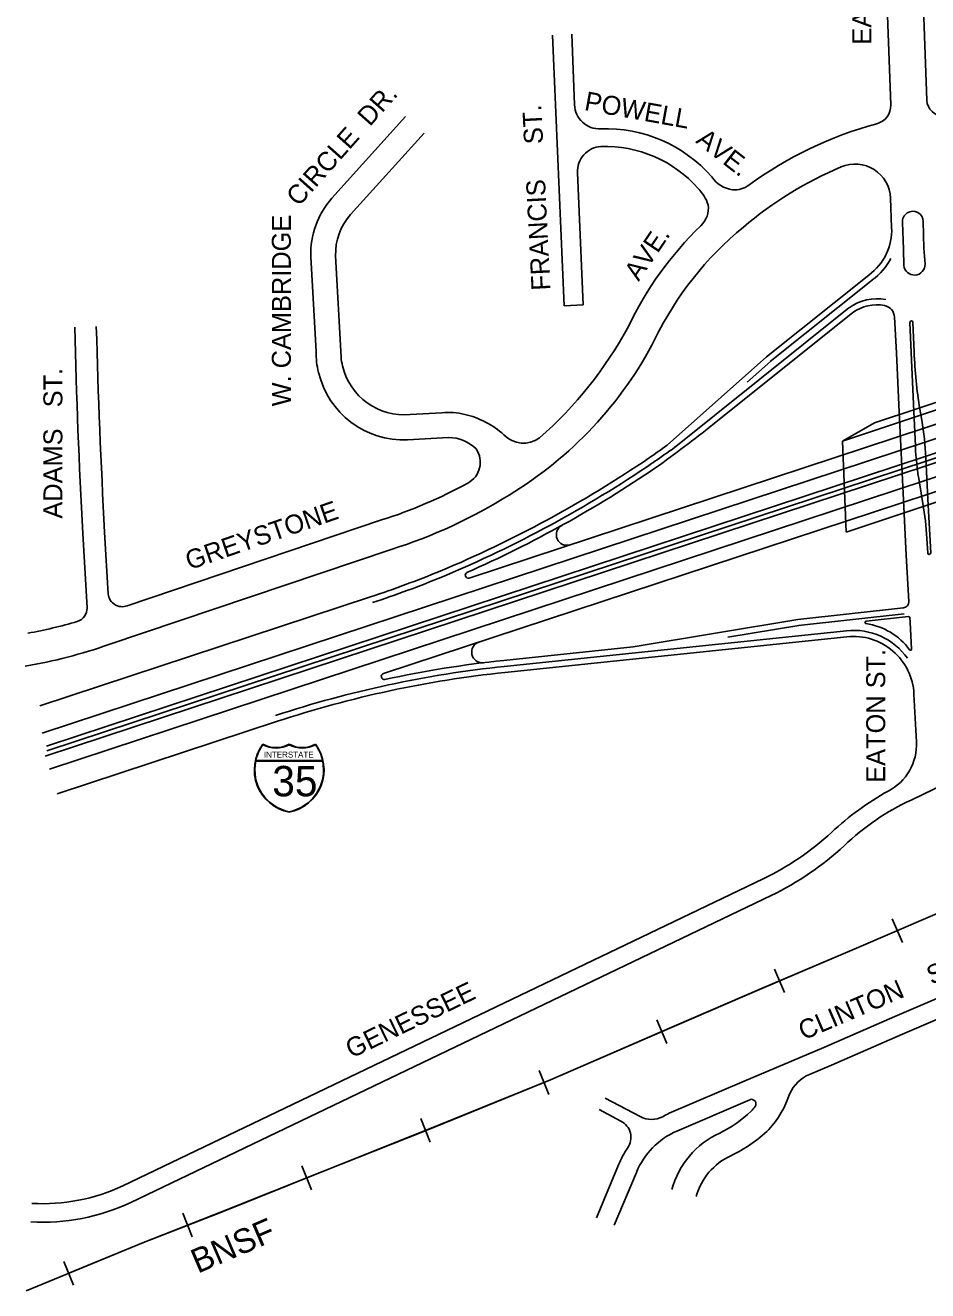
# Model space of a CAD drawing. Extents: x 182.066 to 182.746, y 42.727 to 43.441.
# Drawn here: x 182.106 to 182.331, y 42.8607 to 43.1763 of the extents above; entities that cross this region are included whole.
import ezdxf

# ---------------------------------------------------------------- set-up
doc = ezdxf.new("R2010")
doc.units = 0
for name, color, linetype in [('PL Inter Bridges', 7, 'Continuous'), ('PL Inter Maintenance Info', 7, 'Continuous'), ('PL Inter Railroads', 7, 'Continuous'), ('PL Inter Road Lines', 7, 'Continuous'), ('PL Inter Route Shields', 7, 'Continuous'), ('PL Inter Street Names', 7, 'Continuous')]:
    doc.layers.add(name, color=color, linetype=linetype)

msp = doc.modelspace()

# ---------------------------------------------------------------- linework, layer by layer
at = {"layer": 'PL Inter Bridges'}
msp.add_line((182.3106769393522, 43.049932625527674), (182.30971321776366, 43.07261514769887), dxfattribs=at)
msp.add_lwpolyline([(182.30971321776366, 43.07261514769887), (182.3176896594977, 43.07717393392457), (182.33959313639073, 43.08439486037282), (182.34734414801198, 43.08519304627416)], close=True, dxfattribs=at)
for points in [[(182.30971321776366, 43.07261514769887), (182.34734414801198, 43.08519304627416)], [(182.34830600941726, 43.062554317911484), (182.3318183375034, 43.05699257369824), (182.3106769393522, 43.049932625527674)]]:
    msp.add_lwpolyline(points, dxfattribs=at)
at = {"layer": 'PL Inter Maintenance Info'}
for p, q in [((182.29172605991542, 43.092462911598034), (182.31721842056575, 43.1128725445243)), ((182.26693349572375, 43.07029255142497), (182.31134191745474, 43.1058602425329)), ((182.1102068486763, 42.99976732681606), (182.38782573968302, 43.09132640477722)), ((182.29178637812507, 43.09251383779474), (182.28591988196536, 43.08729305535564)), ((182.1119910873475, 42.99078321686147), (182.38786644694673, 43.08176727585513)), ((182.2987493732037, 43.026658705559356), (182.3250588266891, 43.029549444258095)), ((182.22541062809353, 43.01643058090407), (182.31068083501333, 43.02534772672574)), ((182.28112465177074, 43.023715033225365), (182.2988332968393, 43.02667030956767))]:
    msp.add_line(p, q, dxfattribs=at)
for centre, radius, start, end in [((182.30829292215907, 43.12518894295468), 0.01521240177589436, 305.6260449457958, 332.55743815701976), ((182.31831244371554, 43.0963534998259), 0.011789979044547252, 79.26081429012251, 125.88953239836488), ((181.98899600792979, 43.460437741632155), 0.4789359876142514, 304.8100762476136, 305.46529902756157), ((182.09523534241868, 43.31299433533972), 0.29724599640104044, 292.71380565279094, 304.21751481478657), ((182.10684440849928, 43.291252198068996), 0.2727173473521918, 288.3129384752784, 292.2250421814123), ((182.31241430161205, 43.00877145237566), 0.016666666666666663, 35.61060768932755, 95.97001598083806), ((182.25377644516317, 42.74518245517556), 0.2727272727272727, 95.97001598085683, 108.25262396655327)]:
    msp.add_arc(centre, radius, start, end, dxfattribs=at)
at = {"layer": 'PL Inter Road Lines'}
for p, q in [((182.23741469559982, 43.17390408277278), (182.2402999926836, 43.10638238929844)), ((182.24220465054523, 43.17410876468156), (182.24292038114473, 43.15650861826618)), ((182.18245039237317, 43.13323729174349), (182.20078827821206, 43.15362538822424)), ((182.1870769136231, 43.129136703737906), (182.2054323654582, 43.14944830732129)), ((182.24367418606806, 43.13957509669935), (182.24508995226017, 43.10658707120722)), ((182.1784946717359, 43.0949605815053), (182.17717225895714, 43.118633011396845)), ((182.18471076821928, 43.09357564186903), (182.18335136480846, 43.118828338359044)), ((182.21665010866477, 43.038462162781556), (182.44667806412946, 43.11432568716659)), ((182.29077910690856, 43.09364568973307), (182.31627146755892, 43.11405532265933)), ((182.11127460083333, 42.996529765054845), (182.45841842267072, 43.11101825728997)), ((182.11092333519048, 42.99402077862269), (182.45655834794547, 43.10801166362401)), ((182.11138841307076, 42.99537073120255), (182.45748838530812, 43.109514960457)), ((182.24508995226017, 43.10658707120722), (182.2402999926836, 43.10638238929844)), ((182.27733582328798, 43.07668279270775), (182.31228908995504, 43.104677640161626)), ((182.29077910690856, 43.09364568973307), (182.26600024618148, 43.0715941895832)), ((182.19525896654886, 43.01465536587383), (182.4168058638949, 43.08772182605815)), ((182.20192038266416, 43.07930072819691), (182.20982502230592, 43.079678905771765)), ((182.3294879376691, 43.07782742727049), (182.32916379273448, 43.07971411701815)), ((182.20130209325, 43.0729855294849), (182.21148366822828, 43.07349926579311)), ((182.3297808420789, 43.05709203775445), (182.32890490864426, 43.06219041954048)), ((182.12576535015216, 43.049928587154696), (182.12668609456037, 43.034492994762935)), ((182.13135142340138, 43.03154633633071), (182.19482961102523, 43.05296923655681)), ((182.12029204105855, 43.0496118079776), (182.1213769833039, 43.031062231738616)), ((182.1267914565759, 43.0218701507636), (182.19722687011688, 43.04562514654919)), ((182.10962242214003, 43.00659779886439), (182.19205799515353, 43.03378516003044)), ((182.29858389252973, 43.02816479329266), (182.32489334601516, 43.03105553199139)), ((182.2575187210301, 43.021311703778686), (182.29858389252973, 43.02816479329266)), ((182.3156007688318, 43.027688337835926), (182.32621257718586, 43.028857133438265)), ((182.22556821596612, 43.01492364687224), (182.31083842288595, 43.02384079269392)), ((182.3268165362421, 42.983089778537554), (182.41033852126316, 43.02337454349664)), ((182.2252530402209, 43.017937514935895), (182.2575187210301, 43.021311703778686)), ((182.113955207027, 42.98465042688593), (182.16883082911667, 43.002748479734045)), ((182.28993027981, 42.96345762812056), (182.1303419443918, 42.88692604511518)), ((182.2919245429314, 42.95929681803228), (182.13230831402646, 42.88276423469598)), ((182.32212976203508, 42.95346330027109), (182.3246589166112, 42.947595661654404)), ((182.29274098586012, 42.94096927666487), (182.29527014043626, 42.93510163804818)), ((182.2634533758682, 42.928323503784085), (182.26593194735284, 42.92240528207587)), ((182.2341151827848, 42.91567773090329), (182.2365431711779, 42.90970892610356)), ((182.25054390927286, 42.90878690195102), (182.25928839155955, 42.90415521849955)), ((182.24903097050282, 42.90590457189816), (182.25446366893974, 42.90305091491096)), ((182.20457465733526, 42.903689538212305), (182.20695206263684, 42.8977713165041)), ((182.24835877282305, 42.87894682215838), (182.25386649299165, 42.89209376083088)), ((182.1749329657027, 42.89185309479589), (182.17731037100427, 42.885934873087685)), ((182.25282019470302, 42.877077212928306), (182.25833809107755, 42.890244483944265)), ((182.14524069097862, 42.88006723447099), (182.14756751318868, 42.87414901276279)), ((182.11559899934605, 42.868028458688485), (182.11802698773914, 42.86216082007181))]:
    msp.add_line(p, q, dxfattribs=at)
for points in [[(182.3217541300554, 43.156464724115835), (182.32024591198282, 43.196645710916684), (182.31923613349144, 43.22178309302474)], [(182.33076430208732, 43.15770195748167), (182.32935673768256, 43.196615949528045), (182.3283462027681, 43.221772101734366)], [(182.3219714272486, 43.12590528598039), (182.32172579352084, 43.1332234383952)], [(182.32501989559535, 43.1164721422342), (182.3249634865024, 43.12052733559307), (182.3246825447981, 43.127147434552484)], [(182.33029366336964, 43.11679023974866), (182.33003380888815, 43.120715985963855), (182.32986849957217, 43.127387552566674)], [(182.32628448214572, 43.03263437373578), (182.32563435503877, 43.04415785559604), (182.32489816551075, 43.05787602181776), (182.32385888806323, 43.07984534663489), (182.3232068127809, 43.09462049523521), (182.3226939702869, 43.1035548767626)], [(182.32789561163113, 43.07143829276887), (182.3274901085977, 43.08001016464279), (182.3268385690443, 43.09477312422871), (182.32653349131581, 43.1022118132916)], [(182.32763341323957, 43.09394537847723), (182.32759540809985, 43.09480652591221), (182.32729043303266, 43.102242856605905)], [(182.33171847267676, 43.044755544059356), (182.3309890261201, 43.058183518603144), (182.3304972367149, 43.06857951107365)], [(182.33096201224586, 43.044714450932865), (182.33076323260423, 43.048373674413355)], [(182.326948434814, 43.020775711549376), (182.32656968760628, 43.027503745906486), (182.32651071593722, 43.0286002043072)], [(182.32814285154643, 42.99763986811773), (182.32801021198867, 43.00052027623849), (182.32754581715565, 43.009549686749445)], [(182.48682439624653, 42.999984245517986), (182.4685699376978, 42.99096587015503), (182.4487756302422, 42.981045714990934), (182.43200561801316, 42.97267669796209), (182.41293256304556, 42.963598444766134), (182.39523018527993, 42.9553945456319), (182.37709419030307, 42.94754516655495), (182.35976193960963, 42.9399194679557), (182.34518855065505, 42.93352515819625), (182.32467595619875, 42.92475081572282), (182.3070059996523, 42.91699712879583), (182.3014773605264, 42.91466798791748)], [(182.46643251610672, 42.99526505163552), (182.446628121981, 42.985339840786594), (182.4299017862377, 42.97699262263575), (182.41089141095588, 42.967944198752136), (182.39326696174777, 42.95977641804779), (182.37517390072708, 42.951945619191484), (182.35783064484974, 42.944315082572004), (182.3432798590516, 42.9379306881297), (182.3227671904967, 42.92915631323814), (182.30510914992922, 42.92140785334896), (182.28522189814632, 42.91302823559104), (182.2665345278666, 42.9049810812111)], [(182.10624112741428, 42.86074449350915), (182.13547815431465, 42.872783269291666), (182.1553067261917, 42.88052248229471), (182.18029477340417, 42.890537934416294), (182.20594040080638, 42.90080630199549), (182.23689725281855, 42.91335090869323), (182.26416153914954, 42.925136769018124), (182.2889978370874, 42.935860384421034), (182.31317655483548, 42.946179335091756), (182.34044084116644, 42.9578640292336)], [(182.1168131880514, 42.86510826580151), (182.13547886905727, 42.87276135772207), (182.1552845954138, 42.88056072179665), (182.18035368949924, 42.890595292897345), (182.20589650665605, 42.900736433203036), (182.236938428477, 42.91337250380012), (182.2641418551687, 42.92514506188496), (182.288986177366, 42.93587902947793), (182.31321705280058, 42.946139817389195), (182.34045927164618, 42.957864506243254)], [(182.28659073523343, 42.90838031374302), (182.2684334322817, 42.90057137860098)]]:
    msp.add_lwpolyline(points, dxfattribs=at)
for centre, radius, start, end in [((182.3349250032983, 43.15783356708069), 0.004162782478055705, 181.8117257158286, 271.2264784723282), ((182.24910741286755, 43.156711402781134), 0.006190353600286514, 181.87722650396913, 273.0812460874423), ((182.31706983118607, 43.15632260096425), 0.0046864539863480876, 285.35897626855274, 1.7378492756940886), ((182.3442548983611, 43.05668969701965), 0.09858863925778971, 105.25716621389067, 125.96029731530368), ((182.25066196215255, 43.115381531928165), 0.035169695886540064, 41.17765313069043, 91.99087282140229), ((182.24985401936675, 43.139935858258866), 0.006190353600286514, 93.34096610410882, 183.37340586455548), ((182.25056684551038, 43.11537100378554), 0.030763425764933742, 41.18670274700496, 91.99992243771682), ((182.31285380660285, 43.13286172947395), 0.008879359171475882, 2.334641948115177, 112.85926482241621), ((182.28329481615867, 43.142645506318345), 0.0074056996525537055, 213.69421530138723, 262.4726809995151), ((182.34661177736172, 43.053407015952416), 0.0952080720890356, 113.00429427311693, 130.3202437821928), ((182.26683885364707, 43.128615759332014), 0.009824269642939872, 17.459480349979486, 45.55204131333015), ((182.28278549949025, 43.141197064604675), 0.005911428336137507, 265.52900552554576, 307.22055813199603), ((182.1981785938991, 43.11929703621974), 0.021016829085991666, 138.44871323477548, 181.81055825644364), ((182.1981785938991, 43.11929703621974), 0.014834633513370263, 138.44871323477548, 181.81055825644364), ((182.27048663069647, 43.130648177602765), 0.00579658212548529, 312.2214981721956, 9.083918143084333), ((182.3272707335667, 43.12737092765752), 0.002597820493104519, 0.3666822217814456, 184.93531462497845), ((182.33659534422725, 43.06262077741313), 0.08906528450395905, 134.3079669876197, 154.311216039257), ((182.3370496875261, 43.06232949391241), 0.08223197844889744, 129.26310039165423, 154.27061287075753), ((182.30829292215907, 43.12518894295468), 0.013697250260742845, 305.6260449457958, 2.9978328603812656), ((182.32765368757538, 43.11668246226252), 0.0026421750320927075, 184.56561004372625, 2.337839176864918), ((182.31831244371554, 43.0963534998259), 0.010274827529395738, 79.26081429012251, 125.88953239836488), ((182.31958048219727, 43.1033987583368), 0.0031173975969278496, 2.8705674981265474, 78.02977874165413), ((183.97513392917713, 43.14672898155451), 1.857382615453853, 181.4086018121213, 182.997197616674), ((183.97428198201416, 43.15027406636463), 1.8512382217551129, 181.51861727669777, 183.10721308125045), ((182.16942962194747, 43.147870161133646), 0.09862864530423654, 311.0259766079016, 331.77753109590276), ((182.32691196217425, 43.10222733494876), 0.000378789007915035, 2.34846971718889, 182.34846971899168), ((182.17595624703984, 43.14305873459777), 0.09797581046210549, 301.1201786130525, 332.6380991158958), ((182.1963133430615, 43.09444442078218), 0.01782614543325453, 178.3407589209842, 195.26228062761317), ((182.1963133430615, 43.09444442078218), 0.011635056599696441, 184.2822169991489, 195.26228062761317), ((182.20033508762089, 43.09485788741577), 0.015637723353490778, 192.8441205241215, 275.8184319355008), ((182.44115927157202, 43.09895563100331), 0.11363636363636362, 182.52700282982357, 189.74859424161122), ((182.20027443588828, 43.09468785093307), 0.021726638943405364, 193.13135004976215, 272.7110683835024), ((182.21166005510267, 43.06403579392632), 0.015750373520740314, 75.77018178434943, 96.69057223078437), ((182.21041920269627, 43.05745389363136), 0.02243918159121902, 48.40826699389291, 76.83022538368549), ((182.0562869061455, 43.355208490425504), 0.35558288459245097, 305.58215055882783, 308.4368948825546), ((182.25482428511074, 43.06499975128014), 0.07575757575757575, 2.7083962238322323, 9.748594241793958), ((182.21166005510267, 43.06403579392632), 0.009465114426676358, 44.5045305158815, 91.06779273506882), ((182.23017225671174, 43.07877980201239), 0.006651420896883747, 223.08867998129895, 306.93956234049847), ((182.21353294002563, 43.06735307465059), 0.005898835926739827, 298.1986661904931, 34.22116308481094), ((181.98899600792979, 43.460437741632155), 0.47742083609909985, 304.8100762476136, 305.46529902756157), ((182.40356856120266, 43.07501809553051), 0.07575757575757575, 182.70842875715965, 189.748594241551), ((182.09523534241868, 43.31299433533972), 0.2957308448858889, 292.71380565279094, 304.21751481478657), ((182.09498141150596, 43.313472305095424), 0.2992107040739186, 293.87948441480177, 304.20625483430155), ((182.15845611887062, 43.167807347094474), 0.1204608748933555, 287.57492722352777, 298.7087073266464), ((182.158702136108, 43.167624602681684), 0.12794063001841663, 287.4946070568119, 302.04924050993037), ((182.25511718952055, 43.044264361764036), 0.07575757575757575, 3.1094168606276282, 9.74859424184326), ((182.24103670884122, 43.04929689080405), 0.0026515151515151512, 118.93699504214698, 288.25262396661026), ((182.33134024246132, 43.04473499749611), 0.00037878787881137887, 183.10941686037611, 3.1094168603760863), ((182.10684440849928, 43.291252198068996), 0.27120219583704025, 288.3129384752784, 292.2250421814123), ((182.21641283040765, 43.03918162095071), 0.0007575757575757575, 113.8794844154396, 288.2526239666663), ((182.13014750482037, 43.03480676535554), 0.0034756031684019394, 185.17959728631112, 290.2667715319953), ((182.11796371214282, 43.0309234187848), 0.0034160915473763474, 286.89202593420555, 2.3288378614324756), ((182.324773359046, 43.03256354925054), 0.0015127833493214617, 274.54923447837086, 2.6834254138649385), ((182.3262390356336, 43.028586392994896), 0.00027203131372978656, 2.9102472841070153, 95.58158708151495), ((182.0839919793421, 43.14694902858598), 0.12431266177930171, 280.4990448802791, 286.3354985820762), ((182.31560952651364, 43.02741644712761), 0.00027203131372978656, 91.84468036278031, 263.2295116842657), ((182.31306422953534, 43.01066208282351), 0.016674715815159537, 36.58176925667084, 81.33129966065114), ((182.08455495449098, 43.14278516914218), 0.12807378455615873, 279.6348810065097, 289.2728327756924), ((182.21993033569586, 43.02000002111161), 0.0026515151515151512, 108.25262396661026, 277.0211039697093), ((182.31241430161205, 43.00877145237566), 0.015151515151515148, 2.944205514949985, 95.97001598083806), ((182.32667715552788, 43.02075548365609), 0.00027203131372978656, 214.9356718583738, 4.264081022064943), ((182.25377644516317, 42.74518245517556), 0.2742424242424242, 95.97001598085683, 102.23536201956495), ((182.25377644516317, 42.74518245517556), 0.2712121212121212, 95.97001598085683, 108.25262396655327), ((182.19549624480598, 43.01393590770467), 0.0007575757575757575, 108.25262396666622, 282.2353620187977), ((182.3151224908037, 42.99693240018939), 0.013039566483111055, 297.17311053685455, 3.110136471738201), ((182.3565045563306, 42.92206217700268), 0.07251312648087706, 119.2461026388338, 133.02454728402222), ((182.35233256016286, 42.92780965143272), 0.06088480741394619, 114.7769517849937, 133.83292386911967), ((182.25935655974723, 43.02685017234143), 0.07038016079796665, 295.7476439544528, 312.63629398395403), ((182.25917208589868, 43.02695082913431), 0.07516507463828218, 295.8324126870531, 312.7210627165543), ((182.30492365391626, 42.90622235980077), 0.009121708718201678, 112.1982337543192, 156.17759175262714), ((182.28703855563, 42.90736068598573), 0.001113634665040596, 322.0859313532755, 113.71107500746007), ((182.27288287972442, 42.91774417524928), 0.024958718922659384, 317.72129205747314, 341.69835695186214), ((182.28147866773432, 42.874239657459114), 0.034181317282609716, 115.92549570468934, 119.0146618285504), ((182.26613532928428, 42.92711072892636), 0.02999282136390582, 295.62582512987325, 313.9481562655348), ((182.26876810758318, 42.921656308038436), 0.02431221135165356, 318.4064973403967, 321.9645965107171), ((182.25239999566918, 42.89897897419581), 0.004565026230059586, 324.4166685941649, 63.12396854431802), ((182.2621177804962, 42.909670979233525), 0.0061991163816941496, 242.84378816746525, 296.66302367346213), ((182.27624168786687, 42.88284026840208), 0.019374239776533676, 113.76727111278964, 157.53195786351785), ((182.28825100946045, 42.88023247417964), 0.021841794579841808, 114.74924655852939, 164.84136506919222), ((182.26613532928428, 42.92711072892636), 0.03633108728158383, 295.62582512987325, 313.9481562655348), ((182.27998500130775, 42.88093228415278), 0.02840343415997017, 147.19042443455987, 156.86105831968482), ((182.28834675964364, 42.88012884990418), 0.015638553430517274, 114.55362683509495, 164.64574534575777), ((182.11037565499277, 42.92918458884397), 0.04673796359036757, 266.60378095026164, 295.2897677593989), ((182.11037565499277, 42.92918458884397), 0.051340927112803685, 266.60378095026164, 295.2897677593989)]:
    msp.add_arc(centre, radius, start, end, dxfattribs=at)
at = {"layer": 'PL Inter Route Shields'}
for points in [[(182.16342621405866, 42.99282208946143), (182.1801258973916, 42.9928220780361)], [(182.16345135477476, 42.992941245179246), (182.18010075865703, 42.99294123378833)]]:
    msp.add_lwpolyline(points, dxfattribs=at)
for centre, radius, start, end in [((182.17391393164417, 42.99067153889885), 0.010825092276435097, 143.71174285522346, 258.6095837642681), ((182.17391393164417, 42.99067153889885), 0.01070593654156668, 144.27545712389826, 167.76015348210757), ((182.16849928059833, 43.002876703582245), 0.0066770542940574615, 240.27326634811772, 299.39002999141735), ((182.16849928059833, 43.002876703582245), 0.006796210028925881, 241.17414031277727, 298.8257812876063), ((182.16963817826965, 42.99067154182416), 0.01082509227643509, 281.3903378364546, 36.288178745329716), ((182.17505284601611, 43.00287669909853), 0.0066770542940574615, 240.60989160905098, 299.7266552523506), ((182.17505284601611, 43.00287669909853), 0.006796210028925881, 241.17414031286205, 298.82578128769103), ((182.16963817826965, 42.99067154182416), 0.010705936541566674, 12.23976811844561, 35.724464476654916), ((182.17391393164417, 42.99067153889885), 0.01070593654156668, 168.4118909941878, 258.48108424111985), ((182.16963817826965, 42.99067154182416), 0.010705936541566674, 281.5188373594333, 11.588030606450147)]:
    msp.add_arc(centre, radius, start, end, dxfattribs=at)

# ---------------------------------------------------------------- texts
at = {"layer": 'PL Inter Railroads'}
msp.add_text('BNSF', height=0.006059999999999995, rotation=23.24957595640729, dxfattribs=at).set_placement((182.14897630547406, 42.864956043042895))
at = {"layer": 'PL Inter Route Shields'}
msp.add_text('INTERSTATE', height=0.0014892083443582185, rotation=359.9999608002766, dxfattribs=at).set_placement((182.16547358125888, 42.99370239757175))
msp.add_text('35', height=0.007579999999999998, dxfattribs=at).set_placement((182.16756059013625, 42.98404447651725))
at = {"layer": 'PL Inter Street Names'}
for s, rotation, p in [('EATON ST.', 90, (182.31690734888969, 43.171519466737934)), ('CIRCLE  DR.', 48.38319166666667, (182.1741489964115, 43.13094026853118)), ('POWELL', 349.737275, (182.24516591095667, 43.15522655879756)), ('FRANCIS     ST.', 92.90211388888889, (182.23694117673188, 43.110309953277756)), ('AVE.', 321.96470833333336, (182.2729355141407, 43.147221492733706)), ('W. CAMBRIDGE', 90, (182.17218912404195, 43.081300234609614)), ('AVE.', 55.96765555555555, (182.2588988276744, 43.11229338335114)), ('ADAMS   ST.', 90, (182.11523256298688, 43.053297094344444)), ('GREYSTONE', 19.039516666666668, (182.14689614394857, 43.04044292598853)), ('EATON ST.', 90, (182.3203666058039, 42.98742694575128)), ('CLINTON    ST.', 23.317136111111108, (182.30000995558404, 42.92315285216356)), ('GENESSEE', 25.794655555555558, (182.18730184984705, 42.91860490404988))]:
    msp.add_text(s, height=0.004729999999999999, rotation=rotation, dxfattribs=at).set_placement(p)

doc.saveas('drawing.dxf')
